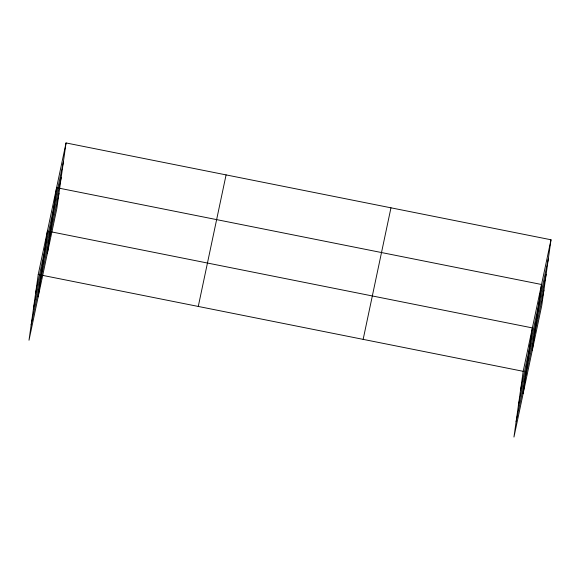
<?xml version="1.0" encoding="UTF-8"?>
<svg xmlns="http://www.w3.org/2000/svg" width="580" height="580" viewBox="0 0 580 580"><rect width="100%" height="100%" fill="white"/><g stroke="black" fill="none" stroke-linecap="round" stroke-linejoin="round"><path stroke-width="0.87" d="M66.047 142.941L38.236 274.492L29 340.228L56.811 208.677L66.047 142.941L551 239.772L541.764 305.508L513.952 437.059L523.189 371.323L551 239.772M38.178 296.815L47.415 231.079L49.177 231.435M47.357 253.402L56.593 187.666L541.546 284.497L532.302 350.233M523.131 393.646L532.367 327.91L50.931 231.782M35.547 293.625L63.358 162.066M33.386 309.002L61.197 177.444M31.16 324.851L58.971 193.292M198.273 306.45L226.084 174.892M363.152 339.373L390.963 207.814M520.499 390.456L548.31 258.898M518.339 405.833L546.15 274.282M516.113 421.682L543.924 290.123M38.236 274.492L39.998 274.848M41.753 275.195L523.189 371.323"/></g></svg>
